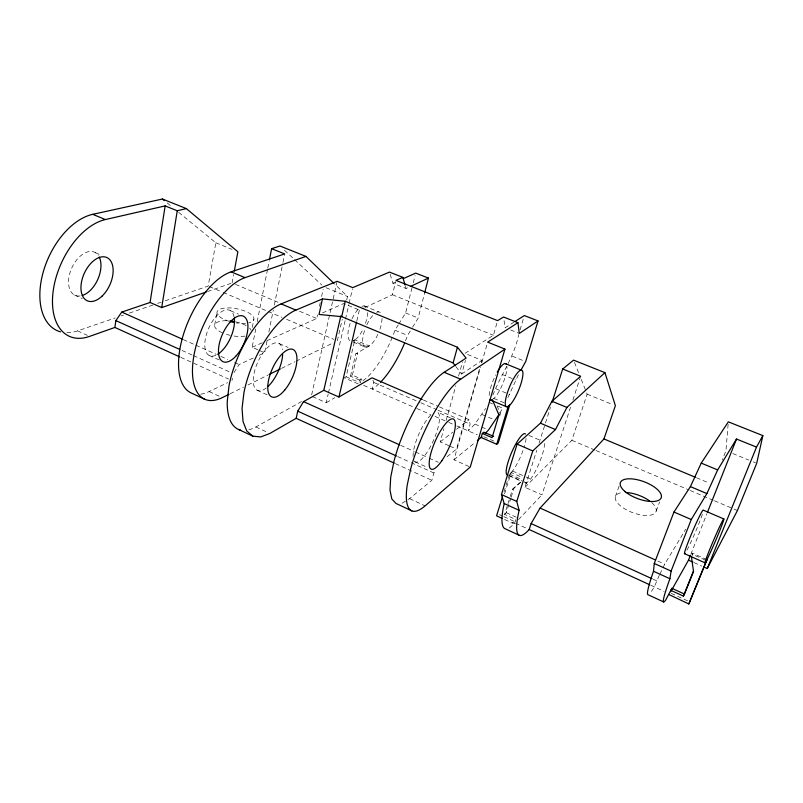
<?xml version="1.0" encoding="UTF-8"?>
<svg xmlns="http://www.w3.org/2000/svg" width="803" height="803" viewBox="0 0 803 803"><rect width="100%" height="100%" fill="white"/><g stroke="black" fill="none" stroke-linecap="round" stroke-linejoin="round"><path stroke-width="0.6" stroke-dasharray="4.01 3.01" d="M728.13 424.255L725.942 450.744L722.268 460.069M178.637 212.313L215.836 242.787L208.188 286.059L162.306 301.808M214.682 324.874L217.041 311.875M232.097 282.967L233.663 274.566M231.987 380.592L232.438 378.263M252.303 327.433L253.909 319.213M257.823 349.777L252.142 347.277L255.745 329.019M257.191 321.722L267.54 269.376M267.77 268.152L269.216 260.855M259.098 355.327L264.649 352.768L267.369 339.348M268.854 332.03L273.301 310.058M274.295 305.18L282.706 263.695M282.957 262.471L284.694 253.929M266.877 340.713L316.753 318.47L317.556 314.816M319.433 306.284L320.236 302.621M321.581 296.528L323.187 289.21M311.654 394.875L336.869 282.536M337.31 340.823L342.269 319.243M346.675 300.061L347.498 296.468L334.851 284.272M312.518 396.602L326.199 402.715L328.156 394.233M328.437 393.018L345.2 320.337M345.481 319.122L348.843 304.588M349.114 303.373L352.477 288.839M356.813 320.929L359.373 310.058L363.779 308.021M359.443 380.08L350.489 376.195L352.356 375.152L361.29 379.016L359.443 380.08L358.479 384.045L344.226 377.832L346.113 376.788L354.826 339.87L356.251 338.896A18.881 7.177 -67.5 0 0 363.458 328.377M350.489 376.195L355.779 353.922L370.705 344.979A18.971 6.966 -67.5 0 0 377.862 334.369M352.356 375.152L357.656 352.939L355.779 353.922M361.29 379.016L360.386 382.75L367.021 377.581A60.777 22.354 -67.5 0 0 394.986 330.234L398.107 325.155M364.883 307.509L392.446 294.761L395.688 281.602M372.913 380.13L373.817 382.449L372.18 389.074A61.048 21.741 -67.5 0 0 379.689 383.051M398.74 324.131L405.625 312.959L412.039 287.604M413.254 282.776L415.091 275.529M412.551 327.243L418.162 318.038L424.717 292.623M448.897 445.725L440.185 441.871L443.858 428.712M446.197 420.35L455.883 385.671M458.563 376.105L462.568 361.762M402.082 503.23L409.61 498.633L431.843 480.304L433.891 472.997L435.567 469.946M455.943 366.63L461.645 374.037L465.469 360.386M447.06 456.716L456.526 449.108L479.552 368.788M481.268 362.795L481.961 360.396L464.907 353.39L493.413 335.252L497.298 321.752M469.143 466.583L453.936 459.788L480.465 367.352M481.84 362.544L487.692 342.138M439.371 406.89L469.062 419.698L470.126 424.135L468.179 430.86L474.874 424.195L485.624 408.486M492.871 395.116C500.891 374.599 514.412 356.622 518.648 334.67M520.063 329.903L523.626 317.958M499.727 416.054L500.44 413.665L496.676 404.963M503.973 491.988L509.524 474.111L512.545 471.03A22.494 4.928 -66.6 0 0 523.797 448.194M504.565 493.895L511.22 472.515L522.522 477.514M509.253 528.043L514.452 523.727L515.797 519.531L504.605 514.412L507.596 504.856M507.978 503.662L509.855 497.689M510.226 496.495L512.475 489.328L521.237 481.569M504.605 514.412L506.291 512.695L510.788 498.402M511.16 497.208L514.161 487.682M512.384 523.074L513.217 522.201L512.384 523.074L503.34 518.929M570.582 407.091L541.925 494.859L524.981 487.311L536.785 450.272M539.074 443.095L550.497 407.251M572.91 399.974L580.268 377.43M524.981 487.311L571.846 440.295L587.134 394.163L586.23 391.894M615.389 496.535L619.083 486.186M656.181 511.109L659.634 501.895M659.323 575.259L654.294 586.852A75.833 5.661 -66.8 0 1 650.199 592.985M690.811 554.331L706.961 513.569M507.897 397.605L518.487 374.549M659.855 574.145L664.703 564.138L685.792 529.107M706.971 559.631L692.256 553.116L691.724 554.06L706.459 560.584M499.717 413.224L502.688 408.165L497.077 405.796M405.495 340.853A61.048 21.741 -67.5 0 0 407.563 335.413L411.929 328.266M233.974 372.602L239.113 364.542L253.547 357.887M544.394 443.457A22.625 4.587 -66.6 0 1 530.642 479.04L526.627 483.045L523.205 481.529M510.276 473.64L511.22 472.515M518.537 519.581L541.925 494.859M492.299 399.623L495.049 397.294A19.774 5.059 -67.3 0 0 506.994 366.62M512.475 489.328L523.124 480.144M453.936 459.788L475.506 442.092M440.185 441.871L452.691 432.265M456.546 429.304L469.062 419.698M353.822 340.633L354.826 339.87L369.3 345.973L366.168 347.368A18.971 6.966 -67.5 0 1 364.923 329.501M461.645 374.037L481.961 360.396M514.221 322.003L505.117 327.805L503.882 319.413M326.199 402.715L334.801 397.736M248.81 429.866A69.048 29.972 -65.8 0 0 255.866 426.955L301.587 401.54M354.826 339.87L352.939 340.823L367.443 346.946M230.1 393.771L243.5 387.146M247.966 384.948L268.072 375.021M281.472 368.396L294.872 361.782M295.996 361.23L332.844 343.032M200.69 394.173A66.268 31.919 -66 0 0 209.091 391.543L227.63 382.68M390.168 274.325L392.888 283.238L406.057 288.468L408.305 287.434M252.142 347.277L262.34 342.73M392.888 283.238L395.176 282.224M322.394 312.979L343.644 303.594L359.373 310.058M207.465 291.579L230.933 283.379M66.83 332.713A63.096 37.992 -65.6 0 0 77.59 330.866L115.241 317.948M121.123 315.93L123.471 315.117M129.363 313.1L152.891 305.03M157.599 303.414L161.122 302.209M510.567 329.963L519.29 333.426M392.446 294.761L493.413 335.252M405.625 312.959L418.162 318.038M512.244 356.171L523.436 360.708M215.836 242.787L232.077 249.412M325.988 287.695L347.498 296.468M587.134 394.163L613.131 404.752M732.778 453.534L748.737 460.039M753.294 461.896L755.573 462.829M364.06 305.913L378.725 311.905M394.986 330.234L407.563 335.413M502.005 374.369L515.496 379.939M496.003 388.813L509.463 394.444M235.53 284.403L279.002 302.641M299.599 311.273L316.753 318.47M696.442 477.745L709.159 483.075M493.845 398.439L504.043 402.735M353.22 342.048L364.442 346.786M489.218 402.464L492.59 403.889M209.342 286.551L222.019 291.931M223.174 292.422L266.987 311.002M268.142 311.484L281.973 317.356M286.591 319.313L333.857 339.358M571.846 440.295L594.842 450.051M595.987 450.543L689.135 490.041M690.279 490.533L713.275 500.289M714.429 500.771L732.828 508.58M733.972 509.062L737.425 510.527M482.031 414.509L493.303 419.337M528.906 435.447L541.533 440.857M95.437 252.714L101.037 255.123M230.561 310.751L238.481 314.154M423.382 399.984L438.227 406.388M373.817 382.449L419.678 402.303M420.822 402.795L436.882 409.741M438.026 410.243L470.126 424.135M279.253 343.594L288.106 347.428M450.363 417.791L437.786 412.33A27.282 7.97 -66.2 0 1 431.462 444.661A27.282 7.97 -66.2 0 1 413.635 459.989M346.113 376.788L359.242 382.499M483.797 436.691L494.919 441.53M363.669 385.36L415.613 407.974M416.757 408.476L430.468 414.448M435.035 416.436L447.612 421.906M448.757 422.408L455.612 425.389M456.756 425.891L477.333 434.845M258.957 350.279L264.649 352.768M474.964 424.064L480.606 426.564M481.73 427.066L487.361 429.565M512.545 471.03L524.991 476.54M526.126 477.032L530.642 479.04M449.991 446.207L456.526 449.108M509.524 474.111L521.99 479.642M508.389 474.954L522.07 481.027M509.313 475.898L520.766 480.977M694.023 562.612L701.742 566.055M183.285 339.579L194.677 344.678M195.822 345.18L216.328 354.354M220.885 356.391L227.721 359.443M234.556 362.504L239.113 364.542M74.549 295.072L82.348 298.565M209.121 355.438L219.269 359.985M400.637 445.334L414.348 451.497M415.492 452.009L428.059 457.67M429.203 458.182L438.348 462.297M657.838 561.056L664.703 564.138M182.01 350.449L192.278 355.087M193.423 355.599L231.053 372.582M257.111 390.268L268.132 395.257M415.071 461.855L427.608 467.537M180.826 357.375L228.584 379.046M397.575 456.516L410.062 462.177M411.196 462.699L433.891 472.997M653.21 579.254L656.633 580.81M506.291 512.695L517.453 517.784M395.357 463.632L431.843 480.304M499.386 514.613L502.708 516.128M503.822 516.64L514.924 521.719M671.198 593.357L688.793 601.407M515.496 523.245L528.043 528.986M650.882 585.297L664.101 591.349M512.465 522.813L514.452 523.727M77.59 330.866L87.407 335.393M209.091 391.543L222.28 397.626M255.866 426.955L267.68 432.466M409.61 498.633L425.108 505.87M167.195 202.938L171.962 206.843M284.503 250.255L293.627 258.747M294.53 259.6L321.903 285.075M574.466 362.404L579.445 374.881M581.252 379.417L585.778 390.76M405.425 286.249L406.057 288.468M692.256 553.116L692.608 555.566M229.106 321.29A18.8 7.016 10.9 0 1 219.139 309.587A18.8 7.016 10.9 0 1 246.38 311.705A18.8 7.016 10.9 0 1 248.709 322.816M245.567 323.288A18.8 7.016 10.9 0 1 236.343 322.916M244.995 336.076A18.71 7.177 10.8 0 1 232.629 335.825M230.2 335.343A18.71 7.177 10.8 0 1 224.418 333.646M222.341 332.803A18.71 7.177 10.8 0 1 214.923 324.271A18.71 7.177 10.8 0 1 228.775 320.829M235.851 321.873A18.71 7.177 10.8 0 1 246.23 325.677M249.623 328.156A18.71 7.177 10.8 0 1 251.108 330.194M80.139 295.976A23.638 14.213 -65.6 0 1 71.688 268.152A23.638 14.213 -65.6 0 1 98.217 255.344M215.766 355.297A24.823 11.935 -66 0 1 204.845 342.761A24.823 11.935 -66 0 1 218.707 313.822A24.823 11.935 -66 0 1 234.125 316.974M413.073 456.516A27.282 7.97 -66.2 0 1 432.225 413.736M489.147 395.447A19.774 5.059 -67.3 0 1 495.692 374.931M266.305 387.919A25.857 11.212 -65.8 0 1 253.246 380.281A25.857 11.212 -65.8 0 1 266.777 348.321A25.857 11.212 -65.8 0 1 282.465 349.737M361.892 306.385A18.881 7.177 -67.5 0 1 366.951 308.543M367.533 312.588A18.881 7.177 -67.5 0 1 365.295 323.89M349.857 340.633A18.881 7.177 -67.5 0 1 351.513 319.845M352.025 318.711A18.881 7.177 -67.5 0 1 358.148 309.285M376.607 312.397A18.971 6.966 -67.5 0 1 381.515 314.505M382.037 318.53A18.971 6.966 -67.5 0 1 379.709 329.862M366.83 324.854A18.971 6.966 -67.5 0 1 373.556 314.686M651.715 502.658A21.671 9.214 20.6 0 1 648.543 515.416A21.671 9.214 20.6 0 1 619.575 505.107A21.671 9.214 20.6 0 1 623.198 492.51M702.364 514.281A23.769 1.435 -66.8 0 1 686.685 550.707M526.627 483.045A22.625 4.587 -66.6 0 1 524.68 481.559M526.095 438.528A22.494 4.928 -66.6 0 1 524.118 447.191"/><path stroke-width="1.2" d="M663.599 601.909L647.891 594.662A75.833 5.661 -66.8 0 1 653.491 571.274L654.274 563.485L673.958 512.033L690.399 486.608L701.24 463.11L728.331 421.846L762.85 435.607L756.707 463.291L737.425 510.527L707.262 568.514L703.95 567.038M234.325 270.972L237.879 251.781L186.366 208.599L177.262 210.767L165.147 205.899L105.354 219.56A63.387 37.47 -65.6 0 0 53.199 290.897A63.387 37.47 -65.6 0 0 89.585 336.397L114.879 327.443L115.873 320.608L121.765 312.076L150.081 302.48L161.714 307.579L206.291 291.991M150.081 302.48L165.147 205.899M693.601 571.335L684.497 594.079L671.89 588.318L665.667 600.112A76.195 4.617 -66.8 0 1 669.913 578.722L671.107 571.074L691.263 519.521L706.891 493.584L717.661 469.916L736.502 439.04L756.506 447.09L762.85 435.607M161.714 307.579L177.262 210.767M269.457 259.63L271.625 248.679L279.936 246.009L305.963 256.408L333.948 283.399M238.521 429.434L252.804 436.149L260.704 436.932L269.828 433.469L296.156 418.313L297.732 411.166L303.524 401.63L323.81 390.318L340.853 315.81M411.909 510.909L395.999 503.431L391.834 499.024L389.997 490.111L390.72 477.163L394.022 461.063A72.862 21.31 -66.2 0 1 444.159 372.301L466.111 358.108L457.429 347.227L345.22 301.266L322.465 298.927L319.042 314.455L341.687 316.663L453.103 362.936L455.231 365.706M341.687 316.663L345.22 301.266M323.81 390.318L338.926 397.013L356.532 322.133M424.717 292.623L428.461 278.099L415.703 273.11L403.156 278.681M453.103 362.936L457.429 347.227M504.946 349.104L470.237 467.075L425.108 505.87A73.244 20.376 -66.2 0 1 407.272 484.821L410.745 468.691A73.244 20.376 -66.2 0 1 460.651 379.227L504.946 349.104L487.692 342.138L517.945 322.686L519.29 333.426L538.04 320.919L524.339 315.569L515.235 321.361M493.624 436.39L483.878 432.175L482.322 433.439L481.127 437.484L496.746 444.28L498.261 442.975L509.714 405.124L510.889 403.959A19.874 4.808 -67.3 0 0 522.944 373.776A19.874 4.808 -67.3 0 0 511.2 383.192A19.874 4.808 -67.3 0 0 507.205 406.91L509.714 405.124L508.209 406.328L496.746 444.28M538.04 320.919L525.674 361.621L520.886 370.243M519.21 535.26L504.856 528.635A72.511 14.725 -66.6 0 1 504.184 503.541L501.453 494.538L517.092 444.139L540.459 423.191L551.932 401.229L580.659 376.246L562.692 369.009L552.022 402.464M502.487 496.756L496.565 515.817L502.216 518.407M529.177 529.518A72.842 13.852 -66.6 0 1 519.139 510.327L516.751 501.433L532.77 450.925L555.485 429.555L566.898 407.432L604.94 372.642L615.389 405.676L603.946 438.94L540.068 508.068L531.114 523.566L529.177 529.518L649.747 584.775M670.545 591.721L671.89 588.318M671.328 590.677L688.502 560.153L690.349 555.495M707.423 512.404L736.502 439.04M670.756 590.325L683.413 596.107L693.451 571.023L691.353 556.258M688.823 603.966L706.971 559.631L688.823 603.966L669.07 594.611M707.262 568.514L756.506 447.09M683.413 596.107L684.497 594.079M499.115 414.238L488.495 430.057L485.213 433.439M477.383 440.556L481.91 436.842M562.692 369.009L573.553 360.135L604.94 372.642M338.926 397.013L372 377.811L422.237 399.492M492.299 399.623L491.265 400.185A19.774 5.059 -67.3 0 1 489.991 399.804L505.99 406.559M228.985 394.323L222.28 397.626A66.579 31.267 -66 0 1 194.135 354.334A66.579 31.267 -66 0 1 245.066 277.637L305.963 256.408M269.186 374.469L280.357 368.948M410.544 286.39L428.461 278.099M405.103 285.135L402.865 277.366L395.979 280.398L497.629 320.628L503.531 317.014L517.945 322.686M252.804 436.149L246.742 430.96L243.028 421.555L242.044 408.476L243.941 392.607A69.399 29.229 -65.8 0 1 295.905 310.099L322.465 298.927M240.659 430.127A69.048 29.972 -65.8 0 1 227.239 401.641L229.016 385.801A69.048 29.972 -65.8 0 1 281.13 303.895L337.14 281.321L352.748 287.625L389.485 272.097L402.865 277.366M204.614 399.201L191.144 392.928A66.268 31.919 -66 0 1 184.178 332.131A66.268 31.919 -66 0 1 231.144 271.856L284.694 253.929L271.625 248.679M60.536 331.86A63.096 37.992 -65.6 0 1 43.031 272.749A63.096 37.992 -65.6 0 1 92.757 214.331L162.427 199.034L186.366 208.599M505.047 363.518L521.147 370.093M551.932 401.229L566.898 407.432M701.24 463.11L717.661 469.916M92.757 214.331L105.354 219.56M231.144 271.856L245.066 277.637M603.946 438.94L695.288 477.253M281.13 303.895L295.905 310.099M444.159 372.301L460.651 379.227M540.459 423.191L555.485 429.555M690.399 486.608L706.891 493.584M723.874 518.969A23.919 1.014 -66.8 0 0 709.601 549.764A23.919 1.014 -66.8 0 0 709.782 553.769A23.919 1.014 -66.8 0 0 723.874 518.969L703.368 510.176A23.769 1.435 -66.8 0 0 692.015 532.7A23.769 1.435 -66.8 0 0 685.049 553.367M517.092 444.139L532.77 450.925M673.958 512.033L691.263 519.521M482.322 433.439L492.088 437.675L498.924 414.89L492.781 400.717M684.507 553.689L704.974 562.783M688.502 560.153L692.919 562.12M121.765 312.076L182.151 339.077M303.524 401.63L399.492 444.812M540.068 508.068L655.549 560.022M501.453 494.538L516.751 501.433M654.274 563.485L671.107 571.074M115.873 320.608L179.731 349.425M504.184 503.541L519.139 510.327M653.491 571.274L669.913 578.722M114.879 327.443L179.691 356.863M297.732 411.166L396.441 455.994M531.114 523.566L652.066 578.732M296.156 418.313L394.213 463.11M162.427 199.034L164.334 200.589M99.281 257.121A23.638 14.213 -65.6 0 1 97.825 279.364A23.638 14.213 -65.6 0 1 82.187 295.524M233.894 322.485A18.8 7.016 10.9 0 1 230.27 321.632M229.939 320.919A18.71 7.177 10.8 0 1 234.677 321.622M234.315 318.088A24.823 11.935 -66 0 1 217.653 354.304M282.656 354.615A25.857 11.212 -65.8 0 1 268.001 386.454M497.208 372.12A19.774 5.059 -67.3 0 1 506.261 364.05M404.612 343.032A61.048 21.741 -67.5 0 1 380.461 382.288M625.396 492.47A21.671 9.214 20.6 0 1 649.918 501.192M507.024 474.884A22.494 4.928 -66.6 0 1 512.274 451.005A22.494 4.928 -66.6 0 1 525.463 433.971M102.101 296.086A23.739 14.022 -65.6 0 0 107.753 258.004A23.739 14.022 -65.6 0 0 81.274 283.369A23.739 14.022 -65.6 0 0 102.101 296.086M236.253 355.739A24.933 11.694 -66 0 0 244.142 316.583A24.933 11.694 -66 0 0 219.179 344.437A24.933 11.694 -66 0 0 236.253 355.739M441.831 460.721A27.422 7.618 -66.2 0 0 453.795 419.276A27.422 7.618 -66.2 0 0 431.171 452.27A27.422 7.618 -66.2 0 0 441.831 460.721M284.674 390.128A25.987 10.931 -65.8 0 0 293.637 349.827A25.987 10.931 -65.8 0 0 268.704 379.568A25.987 10.931 -65.8 0 0 284.674 390.128M624.804 491.356A21.791 9.024 20.4 0 0 660.126 499.346A21.791 9.024 20.4 0 0 637.472 479.762A21.791 9.024 20.4 0 0 624.804 491.356"/></g></svg>
